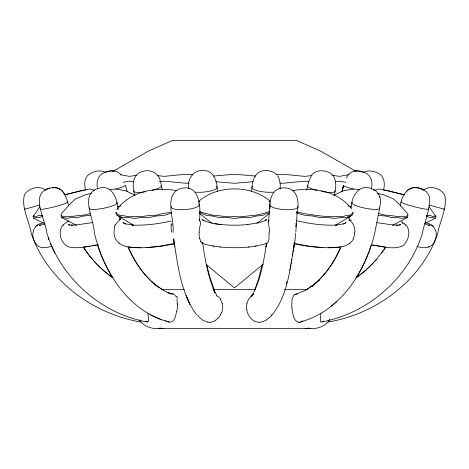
<?xml version="1.0" encoding="UTF-8"?>
<svg xmlns="http://www.w3.org/2000/svg" width="469" height="469" viewBox="0 0 469 469"><rect width="100%" height="100%" fill="white"/><g stroke="black" fill="none" stroke-linecap="round" stroke-linejoin="round"><path stroke-width="0.7" d="M188.907 188.86C187.002 179.914 192.771 170.165 202.415 170.511C213.794 169.543 217.839 182.306 217.211 191.657M177.288 304.188L176.924 298.946M355.01 232.085C355.15 228.215 353.655 223.267 350.073 220.793M320.843 313.104L320.321 320.884L320.902 322.051A9.403 2.228 -49.2 0 0 322.004 321.881C367.714 313.386 407.878 278.697 422.071 234.318L422.288 233.603C424.603 221.708 429.985 210.147 429.622 197.889C428.854 194.143 426.221 190.918 422.704 189.417C410.094 183.021 401.446 193.961 400.239 206.202M199.266 232.132C198.446 228.133 202.309 223.033 199.419 219.721M280.11 188.89L280.274 184.393L279.19 178.619L277.718 175.969M266.328 243.077L266.046 247.057L266.386 244.443C263.478 262.218 260.741 280.802 251.39 296.525L253.547 293.805M251.665 191.715C251.677 183.344 253.934 171.367 264.188 170.646C268.755 170.1 273.796 171.449 276.95 174.896M297.24 211.273L295.869 231.668M48.571 239.723L48.735 237.707M199.366 221.356C200.832 209.238 200.644 184.522 182.078 188.192C162.825 192.601 174.357 218.261 173.108 231.498L173.19 232.384M295.734 233.034L294.767 242.068C290.035 267.699 288.265 296.689 270.214 317.132M202.643 242.702L202.198 243.317L201.406 242.79M297.029 212.779C299.797 202.485 297.616 187.659 284.349 187.928C273.105 186.897 268.766 199.63 269.763 208.928L269.951 205.51L268.456 222.23M116.101 212.463L115.995 213.166L117.051 215.377L133.806 225.349M292.404 255.306L292.709 253.295M292.908 251.959L293.113 250.616M294.767 242.068L294.421 243.259L293.799 243.347L308.532 246.137L322.93 247.573M176.608 311.234C175.752 315.221 174.996 322.654 169.338 322.097C128.723 311.85 103.713 271.95 94.474 233.345L94.263 232.425C94.193 219.515 78.991 193.527 98.642 188.321C112.068 183.86 117.397 199.149 118.153 209.684M291.009 263.467L291.255 262.101M291.495 260.729L291.736 259.363M306.685 189.98L308.708 181.263L311.34 175.852M349.118 218.009L349.37 216.672M371.313 188.954C373.183 182.558 370.997 174.374 364.02 172.352C358.879 170.183 352.043 169.977 348.274 174.773M351.111 207.656C351.504 196.575 358.732 183.789 371.284 188.573C377.815 190.226 381.215 196.992 380.377 203.446C378.823 213.389 376.625 223.215 374.713 233.093L374.567 233.755C365.439 272.102 339.99 311.639 299.902 322.062M262.054 264.932L258.654 278.738L254.638 290.299M289.543 270.783L289.819 269.458M290.088 268.139L290.768 264.833M334.127 195.608C336.578 187.383 337.569 174.955 327.415 171.806C322.185 169.971 315.391 170.235 311.815 175.007M269.253 238.615C268.76 240.169 268.461 242.977 266.556 243.247M342.229 190.824L343.443 185.255A14.082 1.26 14.4 0 0 353.614 189.195M383.513 189.939C385.19 184.012 384.48 176.426 378.413 173.284C373.816 171.121 368.036 169.684 363.393 172.463M246.835 303.689L248.412 299.562L250.745 296.795M342.259 190.942L343.513 185.525L341.883 191.874M286.377 283.581L286.94 281.535M114.688 226.914L113.985 232.307A15.594 13.402 -77.1 0 0 115.31 238.428L116.81 240.943L118.868 242.819M369.238 250.845L371.454 244.279M221.585 312.336L220.758 314.429M369.033 251.425L365.058 261.204L361.417 268.637M340.828 247.245C333.465 264.246 322.033 280.245 305.999 290M353.104 212.393L352.835 213.043C350.982 214.714 348.66 216.086 345.981 215.547C341.344 217.88 336.25 215.816 331.431 216.748C319.618 216.32 308.004 214.368 296.449 211.982M340.84 246.77C334.491 261.907 324.917 275.919 312.078 286.272L314.722 284.073L305.354 290.305L293.916 295.065L292.158 298.483L291.736 305.26A10.869 2.333 84.2 0 0 292.005 308.262M254.72 290.241L255.523 288.435L254.679 290.164M353.456 238.873L351.873 241.312L350.038 242.866M115.438 224.997L117.215 222.353L120.058 219.627M346.345 178.079L347.975 175.125M356.669 277.038L361.118 269.259M392.412 225.349L407.321 217.598L407.854 216.678L407.561 215.558M335.183 225.349L351.943 215.377L352.993 213.166L352.887 212.463M63.262 225.507L64.036 224.334M329.76 319.6C326.67 324.865 320.544 327.784 314.652 328.488L154.336 328.488C148.597 327.79 142.617 325.023 139.469 319.987L141.005 322.056C93.102 314.101 47.985 281.007 31.593 234.482L31.317 233.632C29.219 220.852 21.234 208.06 24.37 194.963C28.287 187.993 39.343 184.997 45.698 190.256M329.719 319.665L328.757 321.095M33.504 216.356L34.026 215.547M385.313 247.286C377.586 259.251 367.555 269.734 355.848 277.859M381.766 253.113L383.314 250.862M384.088 249.737L385.242 248.048M39.929 206.741L32.965 216.76L33.299 216.326L35.415 216.76L38.587 215.547L42.72 215.318M63.157 224.698C57.294 231.44 60.595 243.827 68.832 246.987C78.522 249.086 88.541 246.254 98.156 244.877M252.228 295.476L253.536 293.823M328.452 321.488L328.001 322.045C375.904 314.113 421.015 280.995 437.413 234.477L437.683 233.632C439.787 220.858 447.754 208.054 444.63 194.963C440.708 187.993 429.645 184.997 423.278 190.256M218.478 318L219.996 315.872A15.067 10.64 -85.2 0 0 220.717 314.394M61.433 215.558L61.134 216.678L61.668 217.598L76.576 225.349M43.248 222.968C32.678 223.971 30.08 235.725 35.791 243.528C39.455 249.461 46.578 247.691 52.065 246.272M373.564 262.792L366.031 270.126L357.261 276.997M375.001 261.245L376.912 259.181M116.822 209.479C130.282 191.452 155.315 186.627 176.379 190.637M64.476 223.813L68.65 220.922M269.388 317.607L265.571 320.562L260.952 322.139A9.902 7.481 -23.1 0 1 258.941 322.285M424.756 223.461L435.15 218.384L435.818 217.534L435.472 217.452M406.336 191.54C410.633 186.14 418.383 187.154 423.894 189.839M265.401 220.506L266.251 219.75M331.307 306.064L336.976 301.221M312.078 286.272L319.201 280.186L316.651 282.35M349 218.906L349.399 218.771M263.338 264.076L234.494 287.96L206.208 264.534M33.516 217.452L33.17 217.534L33.844 218.384L35.621 217.534L39.132 217.598L42.943 216.168M256.965 223.42L269.458 213.407M198.381 201.705C217.065 184.616 251.923 184.616 270.607 201.705M265.143 220.835L266.92 219.551L263.642 221.186L259.152 222.611L247.333 224.622L247.89 224.551C236.786 225.589 225.542 225.413 214.515 223.666L221.655 224.622L221.098 224.551M323.34 321.077L322.027 321.851M215.875 320.356L213.207 321.693L210.094 322.25M35.662 226.345L36.506 225.806M37.028 225.466L37.837 224.95M120.134 218.214L121.242 217.575M113.076 171.326L148.591 150.989L172.369 140.512L296.619 140.512L320.397 150.989L355.912 171.326M343.361 224.094L346.099 222.611L343.847 223.772L335.974 225.097L337.064 225.044C323.305 225.671 309.499 223.83 296.144 220.582M350.079 243.235C344 247.497 336.379 247.644 329.226 247.749C317.454 247.726 305.712 246.26 294.233 243.71M302.992 320.907L301.221 321.711M269.499 211.367C264.317 213.459 258.777 214.796 253.201 215.582C246.964 215.529 240.785 217.815 234.494 216.326C227.072 217.768 219.832 215.283 212.445 215.224C208.183 213.606 203.546 213.465 199.489 211.367M333.963 195.297L343.009 190.848L353.38 188.978L359.131 189.699M398.996 225.425L400.731 224.622L396.223 225.255L397.583 225.214L393.573 225.044L376.29 222.576M117.707 206.94L120.938 205.838M428.467 246.999L429.657 246.483M45.259 189.734C51.69 186.24 61.75 186.744 64.628 194.6M294.796 294.473L297.258 294.04M349.165 243.27L349.464 243.159M428.854 225.097L428.408 225.255L429.973 225.214L425.412 224.551M269.499 212.463L262.564 215.377L256.549 215.998L249.678 217.598L242.233 217.534L234.494 218.384L226.756 217.534L219.31 217.598L212.445 215.998L206.424 215.377L199.489 212.463M104.704 172.375L110.995 170.874L113.897 171.115M49.62 188.304C28.703 193.363 46.009 220.237 46.83 233.21L50.787 244.197C67.659 283.716 104.898 314.552 147.418 322.01C150.485 321.195 147.231 315.643 148.151 313.298M267.224 243.13C252.099 248.189 235.749 248.353 219.996 246.987M90.394 213.319C84.232 216.027 77.485 215.048 71.147 216.76C67.864 215.746 63.89 218.026 61.193 215.547L60.882 215.224L61.767 213.319L69.066 204.982L75.368 198.973L85.276 194.834L91.531 193.281M39.443 205.182L24.611 209.227L24.933 209.145M171.285 213.166L164.074 215.377L156.341 215.998L148.749 217.598L141.222 217.534L134.433 218.384L128.254 217.534L123.306 217.598L117.051 215.377M198.381 201.981L199.489 201.682M374.28 190.285L379.233 188.978L388.092 190.69L404.395 194.834M64.593 194.834L80.903 190.69L89.755 188.978L94.709 190.285M64.751 194.834L85.915 189.769M174.744 243.405L160.457 246.137L146.058 247.573M61.668 217.598L63.432 217.534L66.897 218.384L71.323 217.534L77.151 217.598L83.552 215.998L90.863 215.377M171.431 220.963C158.499 223.889 145.202 225.683 131.924 225.044L133.014 225.097L125.141 223.772L122.89 222.611L125.633 224.094M174.685 243.728C159.818 246.841 144.423 248.916 129.262 246.987M44.807 224.299L39.015 225.214L40.58 225.255L40.135 225.097M158.557 328.458L160.615 328.036M96.989 244.877L98.267 244.619M351.943 215.377L345.682 217.598L340.734 217.534L334.555 218.384L327.767 217.534L320.239 217.598L312.647 215.998L304.914 215.377L296.32 212.885M349.288 174.603L339.656 176.356L332.515 175.388M123.142 182.294L129.333 181.192L133.618 181.761M171.173 212.393L163.775 213.319L156.23 215.224L148.45 215.547L141.11 216.76L134.134 216.326L128.143 216.76L123.007 215.547L120.996 215.582L117.86 214.462L115.884 212.393M92.035 245.762L96.28 245.006M92.704 222.576L75.421 225.044L71.405 225.214L72.765 225.255L68.257 224.622L69.992 225.425M52.053 187.858C62.459 185.624 67.155 197.73 68.509 205.944M292.615 190.637C313.415 186.715 338.243 191.258 351.68 208.969M83.511 247.063L89.919 246.137M136.473 175.388L129.333 176.356L120.386 174.732M354.658 171.208L357.595 170.833L364.337 172.399M335.37 181.761L339.656 181.192L345.846 182.294M255.283 246.137L256.115 246.032M248.429 247.063L248.992 246.987M109.857 189.699L115.609 188.978L125.979 190.848L135.025 195.297M311.867 175.57L304.762 176.356L282.907 174.228L276.434 174.808M159.249 181.732L164.226 181.192L186.082 183.279L188.96 183.027M339.732 246.987L328.118 247.749M213.436 176.045L234.494 174.228L255.552 176.045M253.377 181.685L234.494 183.279L215.611 181.685M162.309 289.678L163.658 289.666M159.911 328.488L163.951 328.458M161.875 289.666L184.364 289.666M213.512 289.666L255.476 289.666M284.63 289.666L307.113 289.666M305.331 289.666L306.679 289.678M305.043 328.458L309.083 328.488M140.87 247.749C133.378 247.597 125.311 247.749 118.909 243.235M378.125 215.377L385.442 215.998L391.838 217.598L397.665 217.534L402.091 218.384L405.556 217.534L407.321 217.598M258.947 322.256C252.386 322.121 247.749 315.901 246.788 309.868M280.028 183.027L282.907 183.279L304.762 181.192L309.03 181.655M192.554 174.808L186.082 174.228L164.226 176.356L157.121 175.57M119.583 218.777L120.14 219.246M202.385 243.276L206.647 244.718L213.712 246.137M212.873 246.032L220.559 247.063M426.268 215.318L430.401 215.547L433.573 216.76L435.689 216.326L436.023 216.76L429.059 206.741M385.477 247.063L372.708 245.006M348.051 205.838L351.281 206.94M298.173 322.109C292.756 320.268 292.984 312.958 291.976 308.274M371.542 245.006C381.778 246.084 393.198 250.382 403.047 245.65C408.745 240.597 411.172 230.818 405.832 224.698M383.073 189.769L404.237 194.834M207.708 322.08L203.065 320.368L199.249 317.22A15.008 14.897 -86.5 0 1 197.695 315.203M416.923 246.272C423.888 249.174 433.157 248.089 435.267 239.477C438.544 231.997 433.825 223.719 425.746 222.968M308.373 328.036L310.437 328.458M215.347 223.772L209.836 222.611L205.346 221.186L202.069 219.551L203.845 220.835M377.463 193.281L383.712 194.834L393.62 198.973L399.922 204.982L407.221 213.319L408.106 215.224L407.796 215.547C405.105 218.026 401.124 215.746 397.841 216.76C391.504 215.048 384.756 216.027 378.6 213.319M443.768 209.063L444.383 209.227L429.34 205.129M269.499 201.682L270.607 201.981M373.289 189.91L374.514 190.244M426.643 216.338L429.856 217.598L433.368 217.534L435.15 218.384M168.271 321.869L166.389 321.113M422.704 189.417L419.368 188.304M150.655 314.963L161.676 319.881M146.961 321.845L146.346 321.535M105.601 172.463C99.844 169.274 92.305 171.414 87.597 175.582C84.051 179.463 84.35 185.155 85.475 189.939M33.844 218.384L44.883 223.777M216.203 295.429L216.748 295.728M401.587 221.55L402.736 222.247M347.746 217.575L348.854 218.214M162.989 289.942L154.805 284.49M165.328 320.509L165.68 320.726M433.327 226.345L431.152 224.95M145.671 321.095L146.017 321.329M112.437 277.466C100.946 269.411 91.092 259.064 83.47 247.286M112.994 277.8C101.163 269.64 91.004 259.087 83.224 247.005M199.536 213.407L212.023 223.42M154.758 284.507L156.341 285.82L155.227 284.859M151.95 282.051L154.137 283.921M156.365 285.826C143.76 275.514 134.351 261.638 128.131 246.671M349.61 220.412L349.212 220.031M202.737 219.75L203.587 220.506M121.061 174.878C116.986 169.86 109.682 170.153 104.276 172.586C98.021 174.966 95.957 182.441 97.511 188.485M404.19 223.461L404.565 223.86M174.661 243.352L173.817 238.551M196.775 315.01C181.286 294.174 177.915 267.078 174.222 242.068M404.911 224.282L405.679 225.425M112.425 277.296C106 267.06 100.97 255.957 97.353 244.425M434.962 215.547L435.484 216.356M220.412 299.292L222.077 303.332M216.549 294.813L213.067 288.429L214.937 292.65C208.013 276.751 205 259.492 202.614 242.414M200.908 242.057L199.653 238.158M160.287 180.723C158.569 172.592 149.541 168.805 142.213 171.601C131.853 174.31 132.17 186.844 134.72 195.139M176.321 296.9L174.509 294.649L167.732 292.515L171.326 294.133C150.883 285.762 136.743 266.879 128.09 247.181M50.453 243.446L54.99 253.26M214.456 290.065L209.614 276.446L206.729 264.938M378.547 193.773L378.864 194.582M379.632 196.529L379.996 197.461M127.158 191.592L125.528 185.237A14.082 1.26 -14.4 0 1 115.702 189.101M160.445 181.356L162.362 190.039M295.91 223.467L296.156 225.22M119.572 216.614L120.14 219.304M268.567 223.162L269.722 232.044M198.586 203.833A14.082 3.635 -4.6 0 1 186.058 209.502A14.082 3.635 -4.6 0 1 171.39 206.29M218.149 317.613A17.212 13.83 81.5 0 1 215.728 320.087M210.1 322.279A9.902 7.328 22.3 0 1 207.708 322.115M216.877 296.003A16.022 12.845 -46.1 0 1 220.793 298.946M222.324 303.191A12.047 8.372 -82.9 0 1 221.749 312.436M116.505 202.461A14.082 2.585 -11.2 0 1 103.573 208.259A14.082 2.585 -11.2 0 1 89.626 207.773M169.297 322.021A9.503 4.76 43.5 0 1 168.236 321.781M171.994 293.301A11.004 5.898 -41.6 0 1 173.167 293.623M176.649 296.215A16.345 6.666 -72 0 1 177.47 298.067M177.569 303.83A11.332 2.662 -84 0 1 176.778 311.563M66.868 201.893A14.082 1.26 -14.4 0 1 55.36 206.559A14.082 1.26 -14.4 0 1 40.586 208.816M147.33 321.886A9.403 2.228 49.1 0 1 146.856 321.687M428.461 208.863A14.082 1.26 14.4 0 1 414.045 206.671A14.082 1.26 14.4 0 1 401.757 201.91M379.45 207.873A14.082 2.585 11.2 0 1 365.005 208.177A14.082 2.585 11.2 0 1 352.582 202.415M301.092 322.121A9.714 5.141 -46.1 0 1 298.05 322.285M297.633 206.348A14.082 3.635 4.6 0 1 282.596 209.473A14.082 3.635 4.6 0 1 270.549 203.734M246.87 309.851A11.707 7.867 83.6 0 1 246.899 303.724M250.78 296.836A16.421 13.214 57.5 0 1 252.603 295.423M271.334 314.635A14.686 14.258 -75.5 0 1 271.076 315.068M269.593 317.103A14.686 14.258 -75.5 0 1 269.253 317.478M334.737 190.748A14.082 2.585 11.2 0 1 321.271 191.352M317.114 190.437A14.082 2.585 11.2 0 1 308.022 185.396M160.943 185.39A14.082 2.585 -11.2 0 1 151.95 190.42M144.927 191.833A14.082 2.585 -11.2 0 1 134.245 190.76M216.35 186.428A14.082 3.635 -4.6 0 1 211.56 190.748A14.082 3.635 -4.6 0 1 195.585 192.161M273.574 192.149A14.082 3.635 4.6 0 1 257.522 190.777A14.082 3.635 4.6 0 1 252.627 186.439M201.418 242.362A7.903 2.281 81.9 0 1 200.967 241.553M199.518 238.305A15.389 7.146 -84.2 0 1 199.108 232.161M199.067 219.662A13.759 4.813 -15.1 0 1 199.29 219.773M119.929 243.276A7.199 5.206 74.1 0 1 119.665 243.177M114.348 226.756A9.245 6.255 -79.2 0 1 115.169 224.739M119.83 219.316A14.076 3.002 -9.7 0 1 120.152 219.609M295.845 225.548A9.667 3.43 -82.2 0 1 295.857 226.756M171.894 225.39A8.254 4.907 67 0 1 171.935 224.68M171.631 232.184A12.704 4.362 82.4 0 1 171.238 223.572M174.462 246.301A15.835 0.78 84.7 0 1 173.272 239.079M401.898 222.693A12.294 2.146 36 0 1 402.789 223.209M402.654 222.927A8.372 4.538 57 0 1 403.938 224.071M351.404 220.436A13.619 2.615 32.8 0 1 350.941 219.932M350.443 220.201A14.082 2.873 14.5 0 1 349.493 219.428M348.889 220.131A13.155 1.354 27.7 0 1 349.206 220.178M354.693 232.079A15.477 12.974 78.5 0 1 353.274 238.744M269.054 220.946A13.29 5.98 30.9 0 1 269.048 220.242M268.133 222.4A8.172 1.694 68.5 0 1 268.121 221.561M269.083 231.932A15.284 6.326 85 0 1 268.778 238.053M293.729 248.019L293.389 250.628L294.35 243.341L293.729 248.019M187.934 299.726L186.158 295.634L189.945 304.387L187.934 299.726"/></g></svg>
